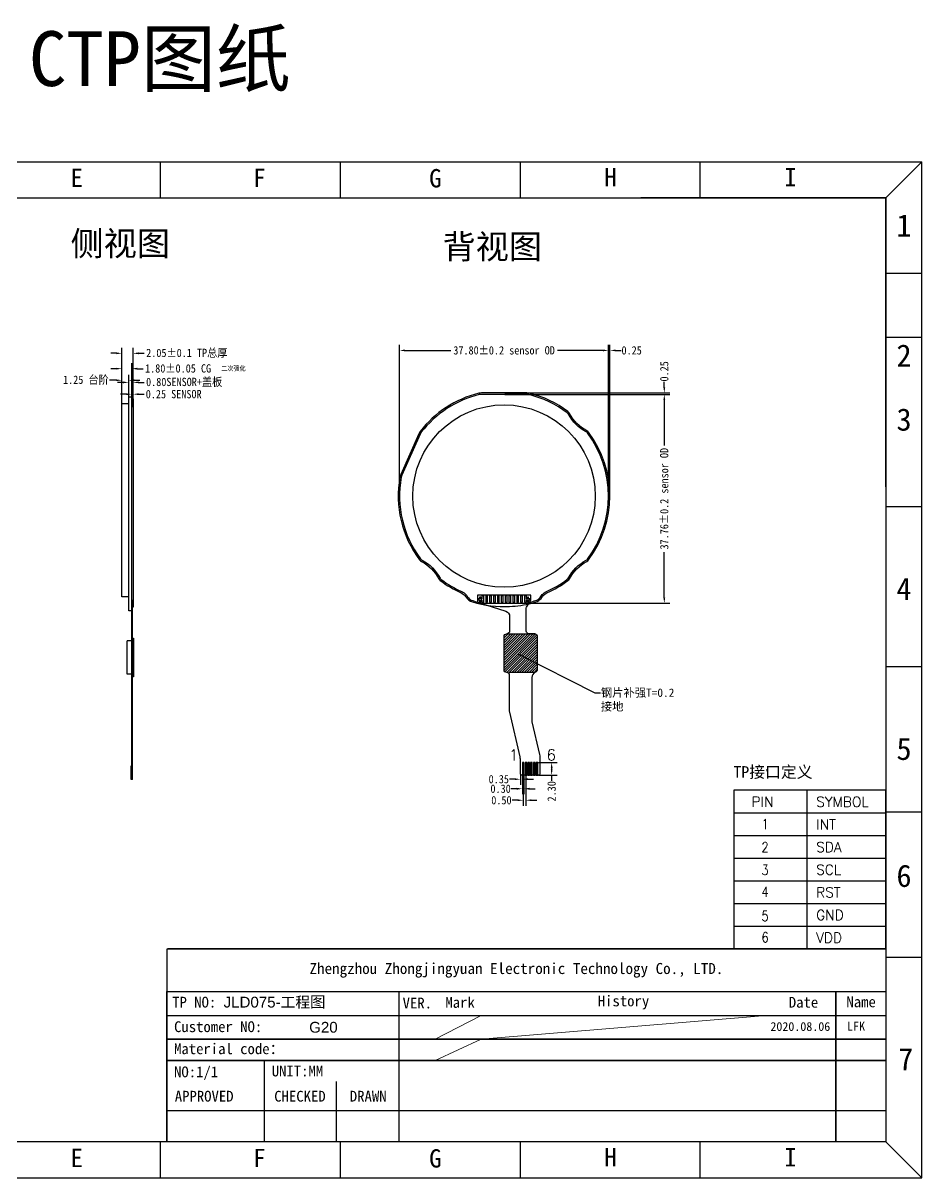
# Model space of a CAD drawing. Header units: millimetres. Extents: x 1040 to 3675, y 249 to 975.
# Drawn here: x 1136.4 to 1299, y 249.2 to 458.1 of the extents above; entities that cross this region are included whole.
import ezdxf

# ---------------------------------------------------------------- set-up
doc = ezdxf.new("R2010")
doc.units = ezdxf.units.MM
for name, color, linetype in [('dim', 3, 'Continuous'), ('FPC', 33, 'Continuous'), ('FRAME', 154, 'Continuous'), ('ITO', 3, 'Continuous'), ('lens', 6, 'Continuous'), ('SENSOR OD', 7, 'Continuous'), ('图框', 7, 'Continuous')]:
    doc.layers.add(name, color=color, linetype=linetype)
doc.styles.add('AA', font='', dxfattribs={"width": 0.9, "height": 1.5})
doc.styles.get("Standard").update_dxf_attribs({"font": 'txt', "bigfont": 'gbcbig.shx'})
doc.styles.add('WMF-ARIAL0', font='arial.ttf')
doc.styles.add('宋体', font='')
doc.styles.get('AA').set_extended_font_data('SimSun')
doc.styles.get('宋体').set_extended_font_data('SimSun')
doc.dimstyles.new('libo', dxfattribs={"dimtxt": 1.5, "dimasz": 1, "dimexe": 1, "dimexo": 0.1375, "dimgap": 0.09, "dimtad": 0, "dimzin": 0, "dimdsep": 46, "dimtxsty": 'AA', "dimcen": 0.198, "dimclrd": 4, "dimclre": 4, "dimclrt": 4, "dimadec": 0, "dimazin": 0, "dimtfac": 1, "dimtofl": 0, "dimtmove": 0, "dimatfit": 3, "dimfxl": 1, "dimtolj": 1, "dimtzin": 0, "dimarcsym": 0})

# ---------------------------------------------------------------- blocks, each defined once
blk = doc.blocks.new('*D252')
at = {"layer": 'Defpoints', "color": 0, "transparency": 16777216}
for p in [(1154.29, 393.47), (1154.29, 389.18), (1155.54, 389.18)]:
    blk.add_point(p, dxfattribs=at)
at = {"layer": 'dim', "color": 4, "lineweight": -2, "transparency": 16777216}
for p, q in [((1153.29, 393.47), (1152.1, 393.47)), ((1154.29, 389.32), (1154.29, 394.47)), ((1155.54, 389.32), (1155.54, 394.47)), ((1156.54, 393.47), (1157.54, 393.47))]:
    blk.add_line(p, q, dxfattribs=at)
at = {"layer": 'dim', "color": 4, "transparency": 16777216}
for points in [[(1153.29, 393.63), (1153.29, 393.3), (1154.29, 393.47)], [(1156.54, 393.63), (1156.54, 393.3), (1155.54, 393.47)]]:
    blk.add_solid(points, dxfattribs=at)
at = {"layer": 'dim', "color": 4, "transparency": 16777216, "insert": (1147.81, 393.47), "char_height": 1.5, "attachment_point": 5, "style": 'AA'}
blk.add_mtext('\\A1;1.25 台阶', dxfattribs=at)
blk = doc.blocks.new('*D265')
at = {"layer": 'Defpoints', "color": 0, "transparency": 16777216}
for p in [(1156.09, 395.56), (1154.29, 388.76), (1156.09, 388.76)]:
    blk.add_point(p, dxfattribs=at)
at = {"layer": 'dim', "color": 4, "lineweight": -2, "transparency": 16777216}
for p, q in [((1153.29, 395.56), (1152.29, 395.56)), ((1154.29, 388.9), (1154.29, 396.56)), ((1156.09, 388.9), (1156.09, 396.56)), ((1157.09, 395.56), (1158.15, 395.56))]:
    blk.add_line(p, q, dxfattribs=at)
at = {"layer": 'dim', "color": 4, "transparency": 16777216}
for points in [[(1153.29, 395.73), (1153.29, 395.4), (1154.29, 395.56)], [(1157.09, 395.73), (1157.09, 395.4), (1156.09, 395.56)]]:
    blk.add_solid(points, dxfattribs=at)
at = {"layer": 'dim', "color": 1, "transparency": 16777216, "insert": (1167.6, 395.56), "char_height": 1.5, "attachment_point": 5, "style": 'AA'}
blk.add_mtext('\\A1;1.80%%P0.05 CG  {\\H0.5833x;二次强化}', dxfattribs=at)
blk = doc.blocks.new('*D253')
at = {"layer": 'Defpoints', "color": 0, "transparency": 16777216}
for p in [(1156.34, 390.95), (1156.09, 389.77), (1156.34, 389.39)]:
    blk.add_point(p, dxfattribs=at)
at = {"layer": 'dim', "color": 4, "lineweight": -2, "transparency": 16777216}
for p, q in [((1155.09, 390.95), (1154.09, 390.95)), ((1156.09, 389.91), (1156.09, 391.95)), ((1156.34, 389.53), (1156.34, 391.95)), ((1157.34, 390.95), (1158.34, 390.95))]:
    blk.add_line(p, q, dxfattribs=at)
at = {"layer": 'dim', "color": 4, "transparency": 16777216}
for points in [[(1155.09, 391.11), (1155.09, 390.78), (1156.09, 390.95)], [(1157.34, 391.11), (1157.34, 390.78), (1156.34, 390.95)]]:
    blk.add_solid(points, dxfattribs=at)
at = {"layer": 'dim', "color": 4, "transparency": 16777216, "insert": (1163.68, 390.95), "char_height": 1.5, "attachment_point": 5, "style": 'AA'}
blk.add_mtext('\\A1;0.25 SENSOR', dxfattribs=at)
blk = doc.blocks.new('*D254')
at = {"layer": 'Defpoints', "color": 0, "transparency": 16777216}
for p in [(1156.34, 398.34), (1154.29, 389.18), (1156.34, 389.25)]:
    blk.add_point(p, dxfattribs=at)
at = {"layer": 'dim', "color": 4, "lineweight": -2, "transparency": 16777216}
for p, q in [((1154.29, 389.32), (1154.29, 399.34)), ((1156.34, 389.39), (1156.34, 399.34)), ((1153.29, 398.34), (1152.29, 398.34)), ((1157.34, 398.34), (1158.34, 398.34))]:
    blk.add_line(p, q, dxfattribs=at)
at = {"layer": 'dim', "color": 4, "transparency": 16777216}
for points in [[(1153.29, 398.51), (1153.29, 398.17), (1154.29, 398.34)], [(1157.34, 398.51), (1157.34, 398.17), (1156.34, 398.34)]]:
    blk.add_solid(points, dxfattribs=at)
at = {"layer": 'dim', "color": 1, "transparency": 16777216, "insert": (1166.06, 398.34), "char_height": 1.5, "attachment_point": 5, "style": 'AA'}
blk.add_mtext('\\A1;2.05%%P0.1 TP总厚', dxfattribs=at)
blk = doc.blocks.new('*D266')
at = {"layer": 'Defpoints', "color": 0, "transparency": 16777216}
for p in [(1156.34, 393.08), (1155.54, 388.49), (1156.34, 388.49)]:
    blk.add_point(p, dxfattribs=at)
at = {"layer": 'dim', "color": 4, "lineweight": -2, "transparency": 16777216}
for p, q in [((1154.54, 393.08), (1153.54, 393.08)), ((1155.54, 388.63), (1155.54, 394.08)), ((1156.34, 388.63), (1156.34, 394.08)), ((1157.34, 393.08), (1158.34, 393.08))]:
    blk.add_line(p, q, dxfattribs=at)
at = {"layer": 'dim', "color": 4, "transparency": 16777216}
for points in [[(1154.54, 393.25), (1154.54, 392.92), (1155.54, 393.08)], [(1157.34, 393.25), (1157.34, 392.92), (1156.34, 393.08)]]:
    blk.add_solid(points, dxfattribs=at)
at = {"layer": 'dim', "color": 1, "transparency": 16777216, "insert": (1165.58, 393.08), "char_height": 1.5, "attachment_point": 5, "style": 'AA'}
blk.add_mtext('\\A1;0.80SENSOR+盖板', dxfattribs=at)
blk = doc.blocks.new('*D255')
at = {"layer": 'Defpoints', "color": 0, "transparency": 16777216}
for p in [(1242.33, 398.87), (1204.53, 372.52), (1242.33, 372.52)]:
    blk.add_point(p, dxfattribs=at)
at = {"layer": 'dim', "color": 4, "lineweight": -2, "transparency": 16777216}
for p, q in [((1204.53, 372.66), (1204.53, 399.87)), ((1242.33, 372.66), (1242.33, 399.87)), ((1205.53, 398.87), (1213.78, 398.87)), ((1241.33, 398.87), (1233.08, 398.87))]:
    blk.add_line(p, q, dxfattribs=at)
at = {"layer": 'dim', "color": 4, "transparency": 16777216}
for points in [[(1205.53, 399.03), (1205.53, 398.7), (1204.53, 398.87)], [(1241.33, 399.03), (1241.33, 398.7), (1242.33, 398.87)]]:
    blk.add_solid(points, dxfattribs=at)
at = {"layer": 'dim', "color": 4, "transparency": 16777216, "insert": (1223.43, 398.87), "char_height": 1.5, "attachment_point": 5, "style": 'AA'}
blk.add_mtext('\\A1;37.80%%P0.2 sensor OD', dxfattribs=at)
blk = doc.blocks.new('*D256')
at = {"layer": 'Defpoints', "color": 0, "transparency": 16777216}
for p in [(1223.43, 390.92), (1223.79, 353.15), (1252.4, 353.15)]:
    blk.add_point(p, dxfattribs=at)
at = {"layer": 'dim', "color": 4, "lineweight": -2, "transparency": 16777216}
for p, q in [((1223.57, 390.92), (1253.4, 390.92)), ((1252.4, 389.92), (1252.4, 381.69)), ((1252.4, 354.15), (1252.4, 362.38)), ((1223.93, 353.15), (1253.4, 353.15))]:
    blk.add_line(p, q, dxfattribs=at)
at = {"layer": 'dim', "color": 4, "transparency": 16777216}
for points in [[(1252.24, 389.92), (1252.57, 389.92), (1252.4, 390.92)], [(1252.24, 354.15), (1252.57, 354.15), (1252.4, 353.15)]]:
    blk.add_solid(points, dxfattribs=at)
at = {"layer": 'dim', "color": 4, "transparency": 16777216, "insert": (1252.4, 372.04), "char_height": 1.5, "attachment_point": 5, "rotation": 90, "style": 'AA'}
blk.add_mtext('\\A1;37.76%%P0.2 sensor OD', dxfattribs=at)
blk = doc.blocks.new('*D257')
at = {"layer": 'Defpoints', "color": 0, "transparency": 16777216}
for p in [(1223.43, 391.17), (1226.39, 390.92), (1252.4, 391.17)]:
    blk.add_point(p, dxfattribs=at)
at = {"layer": 'dim', "color": 4, "lineweight": -2, "transparency": 16777216}
for p, q in [((1252.4, 392.17), (1252.4, 393.17)), ((1223.57, 391.17), (1253.4, 391.17)), ((1226.53, 390.92), (1253.4, 390.92)), ((1252.4, 389.92), (1252.4, 388.92))]:
    blk.add_line(p, q, dxfattribs=at)
at = {"layer": 'dim', "color": 4, "transparency": 16777216}
for points in [[(1252.24, 392.17), (1252.57, 392.17), (1252.4, 391.17)], [(1252.24, 389.92), (1252.57, 389.92), (1252.4, 390.92)]]:
    blk.add_solid(points, dxfattribs=at)
at = {"layer": 'dim', "color": 4, "transparency": 16777216, "insert": (1252.4, 395.08), "char_height": 1.5, "attachment_point": 5, "rotation": 90, "style": 'AA'}
blk.add_mtext('\\A1;0.25', dxfattribs=at)
blk = doc.blocks.new('*D258')
at = {"layer": 'Defpoints', "color": 0, "transparency": 16777216}
for p in [(1242.58, 398.87), (1242.33, 372.52), (1242.58, 372.52)]:
    blk.add_point(p, dxfattribs=at)
at = {"layer": 'dim', "color": 4, "lineweight": -2, "transparency": 16777216}
for p, q in [((1242.33, 372.66), (1242.33, 399.87)), ((1242.58, 372.66), (1242.58, 399.87)), ((1241.33, 398.87), (1240.33, 398.87)), ((1243.58, 398.87), (1244.58, 398.87))]:
    blk.add_line(p, q, dxfattribs=at)
at = {"layer": 'dim', "color": 4, "transparency": 16777216}
for points in [[(1241.33, 399.03), (1241.33, 398.7), (1242.33, 398.87)], [(1243.58, 399.03), (1243.58, 398.7), (1242.58, 398.87)]]:
    blk.add_solid(points, dxfattribs=at)
at = {"layer": 'dim', "color": 4, "transparency": 16777216, "insert": (1246.5, 398.87), "char_height": 1.5, "attachment_point": 5, "style": 'AA'}
blk.add_mtext('\\A1;0.25', dxfattribs=at)
blk = doc.blocks.new('*D267')
at = {"layer": 'Defpoints', "color": 0, "transparency": 16777216}
for p in [(1226.38, 322.36), (1226.73, 322.03), (1226.38, 321.3)]:
    blk.add_point(p, dxfattribs=at)
at = {"layer": 'dim', "color": 4, "lineweight": -2, "transparency": 16777216}
for p, q in [((1226.38, 322.23), (1226.38, 320.3)), ((1226.73, 321.89), (1226.73, 320.3)), ((1225.38, 321.3), (1224.38, 321.3)), ((1227.73, 321.3), (1228.73, 321.3))]:
    blk.add_line(p, q, dxfattribs=at)
at = {"layer": 'dim', "color": 4, "transparency": 16777216}
for points in [[(1225.38, 321.46), (1225.38, 321.13), (1226.38, 321.3)], [(1227.73, 321.46), (1227.73, 321.13), (1226.73, 321.3)]]:
    blk.add_solid(points, dxfattribs=at)
at = {"layer": 'dim', "color": 4, "transparency": 16777216, "insert": (1222.47, 321.3), "char_height": 1.5, "attachment_point": 5, "style": 'AA'}
blk.add_mtext('\\A1;0.35', dxfattribs=at)
blk = doc.blocks.new('*D268')
at = {"layer": 'Defpoints', "color": 0, "transparency": 16777216}
for p in [(1226.73, 322.03), (1227.03, 322.03), (1226.73, 319.57)]:
    blk.add_point(p, dxfattribs=at)
at = {"layer": 'dim', "color": 4, "lineweight": -2, "transparency": 16777216}
for p, q in [((1226.73, 321.89), (1226.73, 318.57)), ((1227.03, 321.89), (1227.03, 318.57)), ((1225.73, 319.57), (1224.73, 319.57)), ((1228.03, 319.57), (1229.03, 319.57))]:
    blk.add_line(p, q, dxfattribs=at)
at = {"layer": 'dim', "color": 4, "transparency": 16777216}
for points in [[(1225.73, 319.74), (1225.73, 319.4), (1226.73, 319.57)], [(1228.03, 319.74), (1228.03, 319.4), (1227.03, 319.57)]]:
    blk.add_solid(points, dxfattribs=at)
at = {"layer": 'dim', "color": 4, "transparency": 16777216, "insert": (1222.8, 319.57), "char_height": 1.5, "attachment_point": 5, "style": 'AA'}
blk.add_mtext('\\A1;0.30', dxfattribs=at)
blk = doc.blocks.new('*D269')
at = {"layer": 'Defpoints', "color": 0, "transparency": 16777216}
for p in [(1226.88, 322.03), (1227.38, 322.03), (1226.88, 317.49)]:
    blk.add_point(p, dxfattribs=at)
at = {"layer": 'dim', "color": 4, "lineweight": -2, "transparency": 16777216}
for p, q in [((1226.88, 321.89), (1226.88, 316.49)), ((1227.38, 321.89), (1227.38, 316.49)), ((1225.88, 317.49), (1224.88, 317.49)), ((1228.38, 317.49), (1229.38, 317.49))]:
    blk.add_line(p, q, dxfattribs=at)
at = {"layer": 'dim', "color": 4, "transparency": 16777216}
for points in [[(1225.88, 317.66), (1225.88, 317.33), (1226.88, 317.49)], [(1228.38, 317.66), (1228.38, 317.33), (1227.38, 317.49)]]:
    blk.add_solid(points, dxfattribs=at)
at = {"layer": 'dim', "color": 4, "transparency": 16777216, "insert": (1222.95, 317.49), "char_height": 1.5, "attachment_point": 5, "style": 'AA'}
blk.add_mtext('\\A1;0.50', dxfattribs=at)
blk = doc.blocks.new('*D270')
at = {"layer": 'Defpoints', "color": 0, "transparency": 16777216}
for p in [(1229.53, 324.33), (1229.53, 322.03), (1232.03, 322.03)]:
    blk.add_point(p, dxfattribs=at)
at = {"layer": 'dim', "color": 4, "lineweight": -2, "transparency": 16777216}
for p, q in [((1229.67, 324.33), (1233.03, 324.33)), ((1229.67, 322.03), (1233.03, 322.03)), ((1232.03, 323.33), (1232.03, 323.03)), ((1232.03, 322.03), (1232.03, 321.03))]:
    blk.add_line(p, q, dxfattribs=at)
at = {"layer": 'dim', "color": 4, "transparency": 16777216}
for points in [[(1231.87, 323.33), (1232.2, 323.33), (1232.03, 324.33)], [(1231.87, 323.03), (1232.2, 323.03), (1232.03, 322.03)]]:
    blk.add_solid(points, dxfattribs=at)
at = {"layer": 'dim', "color": 4, "transparency": 16777216, "insert": (1232.03, 319.11), "char_height": 1.5, "attachment_point": 5, "rotation": 90, "style": 'AA'}
blk.add_mtext('\\A1;2.30', dxfattribs=at)
blk = doc.blocks.new('001')
at = {"layer": 'lens', "linetype": 'Continuous'}
for p, q in [((1114.37, 487.51), (1114.37, 522.41)), ((1115.62, 522.41), (1114.37, 522.41)), ((1115.62, 484.96), (1115.62, 523.61)), ((1115.62, 487.51), (1114.37, 487.51))]:
    blk.add_line(p, q, dxfattribs=at)
blk = doc.blocks.new('313434534')
at = {"layer": 'FPC', "color": 1}
blk.add_lwpolyline([(6544.76, 247.78), (6544.76, 247.4), (6545.11, 247.4), (6545.11, 248.5), (6544.76, 248.5), (6544.76, 247.98), (6544.56, 247.98), (6544.56, 248.3), (6544.36, 248.3), (6544.36, 247.98), (6544.16, 247.98), (6544.16, 247.78), (6544.36, 247.78), (6544.36, 247.45), (6544.56, 247.45), (6544.56, 247.78), (6544.76, 247.78)], dxfattribs=at)
for points in [[(6545.46, 248.5), (6545.46, 247.4), (6545.81, 247.4), (6545.81, 248.5)], [(6546.16, 248.5), (6546.16, 247.4), (6546.51, 247.4), (6546.51, 248.5)], [(6546.86, 248.5), (6546.86, 247.4), (6547.21, 247.4), (6547.21, 248.5)], [(6547.56, 248.5), (6547.56, 247.4), (6547.91, 247.4), (6547.91, 248.5)], [(6548.26, 248.5), (6548.26, 247.4), (6548.61, 247.4), (6548.61, 248.5)], [(6548.96, 248.5), (6548.96, 247.4), (6549.31, 247.4), (6549.31, 248.5)], [(6549.66, 248.5), (6549.66, 247.4), (6550.01, 247.4), (6550.01, 248.5)], [(6550.36, 248.5), (6550.36, 247.4), (6550.71, 247.4), (6550.71, 248.5)], [(6551.06, 248.5), (6551.06, 247.4), (6551.41, 247.4), (6551.41, 248.5)], [(6551.76, 248.5), (6551.76, 247.4), (6552.11, 247.4), (6552.11, 248.5)], [(6552.81, 247.98), (6552.81, 248.5), (6552.46, 248.5), (6552.46, 247.4), (6552.81, 247.4), (6552.81, 247.78), (6553.01, 247.78), (6553.01, 247.45), (6553.21, 247.45), (6553.21, 247.78), (6553.41, 247.78), (6553.41, 247.98), (6553.21, 247.98), (6553.21, 248.3), (6553.01, 248.3), (6553.01, 247.98), (6552.81, 247.98)]]:
    blk.add_lwpolyline(points, close=True, dxfattribs=at)

msp = doc.modelspace()

# ---------------------------------------------------------------- hatches: boundary and pattern name
at = {"layer": 'FPC'}
h = msp.add_hatch(dxfattribs=at)
h.set_pattern_fill('ANSI31', color=30, scale=0.1, style=0)
h.set_pattern_definition([(45, (1765.09485, 407.1839), (-0.2245064, 0.2245064), [])])
edge = h.paths.add_edge_path()
edge.add_arc((1223.9303, 347.1046), 0.5, 90, 180)
edge.add_line((1223.4303, 347.1046), (1223.4303, 341.1046))
edge.add_arc((1223.9303, 341.1046), 0.5, 180, 270)
edge.add_line((1223.9303, 340.6046), (1229.025, 340.6046))
edge.add_arc((1229.4303, 339.6904), 1, 109.403505, 113.910048, ccw=False)
edge.add_arc((1228.9304, 341.1045), 0.4999, 289.596532, 360.006945)
edge.add_line((1229.4303, 341.1046), (1229.4303, 347.1045))
edge.add_arc((1228.9303, 347.1045), 0.5, 360, 430.528779)
edge.add_arc((1229.4303, 348.5188), 1, 246.089952, 250.528779, ccw=False)
edge.add_line((1229.025, 347.6046), (1223.9303, 347.6046))

# ---------------------------------------------------------------- linework, layer by layer
at = {"color": 0}
for p, q in [((1292.4801, 426.4884), (1248.1569, 426.4884)), ((1273.9383, 426.4884), (1255.0199, 426.4884)), ((1273.9383, 426.4884), (1255.0199, 426.4884)), ((1292.4801, 374.203), (1292.4801, 426.4884)), ((1292.4801, 374.203), (1292.4801, 426.4884))]:
    msp.add_line(p, q, dxfattribs=at)
for p, q in [((1162.4294, 282.909), (1292.4801, 282.909)), ((1162.4294, 278.5271), (1292.4801, 278.5271))]:
    msp.add_line(p, q)
at = {"linetype": 'ByBlock'}
for points in [[(1046.1796, 255.6786), (1039.6742, 249.1732), (1298.9856, 249.1732), (1292.4801, 255.6786), (1046.1796, 255.6786), (1046.1796, 426.4884), (1039.6742, 432.9938), (1298.9856, 432.9938), (1292.4801, 426.4884), (1292.4801, 374.203), (1292.4801, 426.4884), (1248.1569, 426.4884)], [(1292.4801, 289.1342), (1298.9856, 289.1342)]]:
    msp.add_lwpolyline(points, dxfattribs=at)
at = {"linetype": 'ByBlock', "flags": 128}
for points in [[(1161.2635, 432.9938), (1161.2635, 426.4884)], [(1193.7905, 432.9938), (1193.7905, 426.4884)], [(1226.3176, 432.9938), (1226.3176, 426.4884)], [(1258.8446, 432.9938), (1258.8446, 426.4884)], [(1292.4801, 412.8249), (1298.9856, 412.8249)], [(1292.4801, 401.2562), (1298.9856, 401.2562)], [(1292.4801, 370.6091), (1298.9856, 370.6091)], [(1292.4801, 341.6881), (1298.9856, 341.6881)], [(1292.4801, 315.4111), (1298.9856, 315.4111)], [(1161.2635, 255.6786), (1161.2635, 249.1732)], [(1193.7905, 255.6786), (1193.7905, 249.1732)], [(1226.3176, 255.6786), (1226.3176, 249.1732)], [(1258.8446, 255.6786), (1258.8446, 249.1732)]]:
    msp.add_lwpolyline(points, dxfattribs=at)
at = {"flags": 128}
for points in [[(1298.9856, 249.1732), (1298.9856, 432.9938)], [(1046.1796, 426.4884), (1292.4801, 426.4884), (1292.4801, 255.6786)]]:
    msp.add_lwpolyline(points, dxfattribs=at)
at = {"color": 1, "linetype": 'Continuous', "flags": 128}
msp.add_lwpolyline([(1238.4959, 383.9301, 0.10832744), (1238.2517, 384.1386, -0.14859428), (1235.0665, 387.3272, 0.10832744), (1234.8581, 387.5717), (1234.8527, 387.5758, 0.10207816), (1227.9607, 390.867, 0.06058978), (1227.5412, 390.918), (1219.3193, 390.918, 0.06058978), (1218.8998, 390.867, 0.16970735), (1208.4568, 384.0507, 0.05943099), (1208.2445, 383.6946), (1204.963, 376.3241, 0.05943099), (1204.8405, 375.9281, 0.20983695), (1208.3378, 361.1414, 0.1110933), (1208.5888, 360.9284, -0.15244429), (1211.8563, 357.6644, 0.1110933), (1212.0695, 357.4136, 0.05700783), (1215.7739, 355.2382, -0.10579691), (1216.5359, 354.6851, -0.04547298), (1216.7802, 354.3578, 0.18450668), (1217.7703, 353.5964, 0.02317683), (1219.5459, 353.1537), (1227.3135, 353.1537, 0.01489324), (1228.3655, 353.4024, 0.01407469), (1229.3445, 353.6946, 0.14447553), (1230.0804, 354.3578, -0.04547298), (1230.3247, 354.6851, -0.10579691), (1231.0867, 355.2382, 0.05812412), (1234.8581, 357.4643, 0.10832744), (1235.0665, 357.7088, -0.14859428), (1238.2517, 360.8973, 0.10832744), (1238.4959, 361.1059, 0.33618071), (1238.4881, 383.9404)], format="xyb", dxfattribs=at)
at = {"color": 2}
for points in [[(1292.4801, 290.6128), (1292.4801, 319.2902), (1264.9747, 319.2902), (1264.9747, 290.6128)], [(1278.1966, 319.2902), (1278.1966, 290.6128)], [(1264.9747, 315.1935), (1292.4801, 315.1935)], [(1264.9747, 311.0967), (1292.4801, 311.0967)], [(1264.9747, 306.9999), (1292.4801, 306.9999)], [(1264.9747, 302.9031), (1292.4801, 302.9031)], [(1264.9747, 298.8064), (1292.4801, 298.8064)], [(1264.9747, 294.7096), (1292.4801, 294.7096)], [(1264.9747, 290.6128), (1292.4801, 290.6128)]]:
    msp.add_lwpolyline(points, dxfattribs=at)
at = {"extrusion": (1, 0, 0), "elevation": 1162.4294}
msp.add_lwpolyline([(290.6128, 0), (255.6786, 0), (282.909, 0), (255.6786, 0)], dxfattribs=at)
at = {"extrusion": (0, -1, 0)}
for elevation in [-290.6128, -270.4415]:
    msp.add_lwpolyline([(1162.5912, 0), (1292.4801, 0)], close=True, dxfattribs=dict(at, elevation=elevation))
for points in [[(1204.3884, 282.909), (1204.3884, 255.6786)], [(1180.1333, 255.6786), (1180.1333, 270.4415)], [(1193.1242, 255.6786), (1193.1242, 266.6017)]]:
    msp.add_lwpolyline(points)
at = {"ltscale": 0.5, "extrusion": (-1, 0, 0), "elevation": -1283.434}
msp.add_lwpolyline([(-282.909, 0), (-255.6786, 0)], close=True, dxfattribs=at)
at = {"linetype": 'Continuous', "lineweight": 0, "ltscale": 5, "flags": 128}
msp.add_lwpolyline([(1270.8629, 278.5271), (1219.3138, 274.2909), (1210.985, 270.4415)], dxfattribs=at)
at = {"linetype": 'Continuous', "lineweight": 0, "flags": 128}
msp.add_lwpolyline([(1219.3138, 278.5271), (1210.985, 274.2909)], dxfattribs=at)
at = {"extrusion": (0, 1, 0), "elevation": 274.2909}
msp.add_lwpolyline([(-1162.5912, 0), (-1292.4801, 0)], close=True, dxfattribs=at)
at = {"extrusion": (0, 1, 0), "elevation": 261.3458}
msp.add_lwpolyline([(-1162.5912, 0), (-1292.4801, 0)], dxfattribs=at)
at = {"layer": 'FPC', "color": 30}
for p, q in [((1156.0938, 321.2448), (1156.0938, 353.7309)), ((1156.2138, 321.2448), (1156.2138, 353.7309)), ((1156.0938, 346.8675), (1156.0938, 339.7875)), ((1156.2138, 346.8175), (1156.3938, 346.8175)), ((1156.3938, 346.8175), (1156.3938, 339.8175)), ((1156.0938, 346.3175), (1155.2938, 346.3175)), ((1155.2938, 340.3175), (1155.2938, 346.3175)), ((1156.3938, 346.3175), (1156.2138, 346.3175)), ((1156.0938, 340.3175), (1155.2938, 340.3175)), ((1156.3938, 340.3175), (1156.2138, 340.3175)), ((1156.3938, 339.8175), (1156.2138, 339.8175)), ((1155.9638, 321.2448), (1155.9638, 323.7448)), ((1156.0938, 323.7448), (1155.9638, 323.7448)), ((1270.9642, 322.9706), (1270.9082, 322.9706)), ((1271.0832, 322.8306), (1270.9082, 322.8306)), ((1156.0438, 321.4448), (1155.9638, 321.4448)), ((1156.2138, 321.2448), (1155.9638, 321.2448))]:
    msp.add_line(p, q, dxfattribs=at)
at = {"layer": 'FPC', "color": 1, "flags": 128}
msp.add_lwpolyline([(1229.0969, 347.576, -0.31783725), (1229.4303, 347.1045), (1229.4303, 341.1046, -0.3172687), (1229.0981, 340.6336, 0.31816259), (1228.4303, 339.6904), (1228.4303, 331.8972, 0.05704676), (1228.4561, 331.6712), (1229.8285, 325.755, -0.0568074), (1229.8803, 325.303), (1229.8803, 322.2319, -0.41421356), (1229.6803, 322.0319), (1226.5803, 322.0319, -0.41421356), (1226.3803, 322.2319), (1226.3803, 324.9024, 0.0568074), (1226.3285, 325.3543), (1224.4561, 333.426, -0.05704676), (1224.4303, 333.652), (1224.4303, 340.1046, 0.41421356), (1223.9303, 340.6046), (1223.9303, 340.6046, -0.41421356), (1223.4303, 341.1046), (1223.4303, 347.1046, -0.41421356), (1223.9303, 347.6046), (1223.9303, 347.6046), (1229.025, 347.6046), (1227.9303, 347.6046, -0.41421356), (1227.4303, 348.1046), (1227.4303, 352.1849, -0.13879483), (1227.5044, 352.447), (1228.1842, 353.5516, 0.13879483), (1228.2584, 353.8136), (1228.2584, 354.6037), (1218.6084, 354.6037), (1218.6084, 353.6664, 0.32707253), (1218.9576, 353.1897), (1223.7365, 351.678, -0.32574057), (1224.4303, 350.726), (1224.4303, 348.1046, -0.41421356), (1223.9303, 347.6046)], format="xyb", dxfattribs=at)
at = {"layer": 'FPC', "color": 30, "flags": 128}
msp.add_lwpolyline([(1229.025, 340.6046), (1224.4303, 340.6046)], dxfattribs=at)
at = {"layer": 'FPC', "color": 2}
for points in [[(1226.7303, 322.0319), (1227.0303, 322.0319), (1227.0303, 324.3319), (1226.7303, 324.3319)], [(1227.2303, 322.0319), (1227.5303, 322.0319), (1227.5303, 324.3319), (1227.2303, 324.3319)], [(1227.7303, 322.0319), (1228.0303, 322.0319), (1228.0303, 324.3319), (1227.7303, 324.3319)], [(1228.2303, 322.0319), (1228.5303, 322.0319), (1228.5303, 324.3319), (1228.2303, 324.3319)], [(1228.7303, 322.0319), (1229.0303, 322.0319), (1229.0303, 324.3319), (1228.7303, 324.3319)], [(1229.2303, 322.0319), (1229.5303, 322.0319), (1229.5303, 324.3319), (1229.2303, 324.3319)]]:
    msp.add_lwpolyline(points, close=True, dxfattribs=at)
at = {"layer": 'lens', "linetype": 'Continuous'}
for p, q in [((1156.0938, 390.3809), (1155.5438, 390.3809)), ((1156.0938, 351.7309), (1156.0938, 390.3809)), ((1156.0938, 351.7309), (1155.5438, 351.731))]:
    msp.add_line(p, q, dxfattribs=at)
at = {"layer": 'lens', "linetype": 'Continuous', "flags": 128}
msp.add_lwpolyline([(1224.4303, 352.5494, 0.05514711), (1228.4303, 353.1609, 0.01428645), (1229.4375, 353.462, 0.14658742), (1230.2935, 354.2271, -0.04547298), (1230.5106, 354.518, -0.10579691), (1231.188, 355.0097, 0.05756317), (1234.9752, 357.2393, 0.10971897), (1235.2562, 357.5695, -0.15053074), (1238.3787, 360.692, 0.10971897), (1238.709, 360.9731, 0.33532763), (1238.709, 384.0629, 0.10971897), (1238.3787, 384.3439, -0.15053074), (1235.2562, 387.4664, 0.10971897), (1234.9752, 387.7967, 0.10160385), (1228.0207, 391.1097, 0.06058978), (1227.5412, 391.168), (1219.3193, 391.168, 0.06058978), (1218.8399, 391.1097, 0.16970735), (1208.2587, 384.2033, 0.05943099), (1208.0161, 383.7963), (1204.7346, 376.4258, 0.05943099), (1204.5946, 375.9732, 0.21014119), (1208.1516, 360.9731, 0.10971897), (1208.4818, 360.692, -0.15053074), (1211.6043, 357.5695, 0.10971897), (1211.8854, 357.2393, 0.05756317), (1215.6726, 355.0097, -0.10579691), (1216.3499, 354.518, -0.04547298), (1216.5671, 354.2271, 0.18450668), (1217.6986, 353.3569, 0.08537596), (1224.4303, 352.543)], format="xyb", dxfattribs=at)
at = {"layer": 'lens', "linetype": 'Continuous'}
msp.add_circle((1223.4303, 372.518), 16.5, dxfattribs=at)
at = {"layer": 'SENSOR OD', "color": 5}
for p, q in [((1156.0938, 390.1309), (1156.3438, 390.1309)), ((1156.3438, 390.1309), (1156.3438, 352.4376)), ((1156.3438, 352.4376), (1156.0938, 352.4376))]:
    msp.add_line(p, q, dxfattribs=at)

# ---------------------------------------------------------------- block references
msp.add_blockref('001', (39.9288, -133.2296))
at = {"layer": 'ITO'}
msp.add_blockref('313434534', (-5325.3511, 105.9499), dxfattribs=at)

# ---------------------------------------------------------------- texts
for s, height, style, p in [('E', 3.3137, '宋体', (1145.0232, 428.4351)), ('F', 3.3137, '宋体', (1178.0499, 428.4326)), ('G', 3.3137, '宋体', (1209.8784, 428.3608)), ('H', 3.3137, '宋体', (1241.5621, 428.5607)), ('I', 3.3137, '宋体', (1274.0892, 428.5607)), ('1', 4.0265, '宋体', (1294.3843, 419.4609)), ('侧视图', 4.39051, 'WMF-ARIAL0', (1145.0361, 416.0058)), ('背视图', 4.39051, 'WMF-ARIAL0', (1212.3113, 415.435)), ('2', 4.0265, '宋体', (1294.3843, 395.9201)), ('3', 4.0265, '宋体', (1294.3843, 384.3514)), ('4', 4.0265, '宋体', (1294.3843, 353.7043)), ('5', 4.0265, '宋体', (1294.3843, 324.7833)), ('6', 4.0265, '宋体', (1294.3843, 301.8128)), ('7', 4.0265, '宋体', (1294.7068, 268.6555)), ('E', 3.3137, '宋体', (1145.0232, 251.1199)), ('F', 3.3137, '宋体', (1178.0499, 251.1174)), ('G', 3.3137, '宋体', (1209.8784, 251.0456)), ('H', 3.3137, '宋体', (1241.5621, 251.2455)), ('I', 3.3137, '宋体', (1274.0892, 251.2455))]:
    msp.add_text(s, height=height, dxfattribs=dict(style=style)).set_placement(p)
at = {"color": 2, "width": 0.8}
for s, p in [('1', (1270.0012, 312.2692)), ('2', (1270.0012, 308.1084)), ('3', (1270.0012, 303.9705)), ('4', (1270.0012, 300.0098)), ('5', (1270.0012, 295.6454)), ('6', (1270.0012, 291.7825))]:
    msp.add_text(s, height=1.8185, dxfattribs=at).set_placement(p)
at = {"color": 4, "insert": (1240.9296, 337.7013), "char_height": 1.5, "attachment_point": 1}
msp.add_mtext('\\A1;{\\fSimSun|b0|i0|c134|p2;钢片补强T=0.2\\P接地}', dxfattribs=at)
at = {"char_height": 2, "width": 2.02814, "attachment_point": 1}
for s, insert in [('1', (1224.3151, 326.6866)), ('6', (1231.0985, 326.6866))]:
    msp.add_mtext(s, dxfattribs=dict(at, insert=insert))
at = {"color": 3, "insert": (1264.9067, 323.658), "char_height": 2.1, "width": 28.328763, "attachment_point": 1}
msp.add_mtext('{\\fSimSun|b0|i0|c134|p2;\\W1;\\C2;TP接口定义}', dxfattribs=at)
at = {"color": 2, "char_height": 1.81851, "width": 13.371402, "attachment_point": 1}
for s, insert in [('{\\Fromans|c134;PIN}', (1268.1777, 318.1341)), ('{\\Fromans|c134;SYMBOL}', (1279.868, 318.1223)), ('{\\Fromans|c134;INT}', (1279.868, 314.0256)), ('{\\Fromans|c134;SDA}', (1279.868, 309.9288)), ('{\\Fromans|c134;SCL}', (1279.868, 305.832)), ('{\\Fromans|c134;RST}', (1279.868, 301.7353)), ('{\\Fromans|c134;GND}', (1279.868, 297.6385)), ('{\\Fromans|c134;VDD}', (1279.868, 293.5417))]:
    msp.add_mtext(s, dxfattribs=dict(at, insert=insert))
at = {"attachment_point": 1, "style": '宋体'}
for s, insert, char_height, width in [('{\\fSimSun|b0|i0|c134|p34;TP NO: \\fArial|b0|i0|c0|p32;JLD0\\fArial|b0|i0|c238|p32;7\\fArial|b0|i0|c0|p32;5-\\fSimSun|b0|i0|c134|p34;工程\\H1.048x;图}', (1163.4082, 282.0374), 1.9528096, 35.694136), ('{\\fSimSun|b0|i0|c134|p34;Customer NO: }', (1163.7521, 277.5019), 1.95281, 45.960789), ('Material code：', (1163.7521, 273.5113), 1.95281, 45.960789), ('UNIT:MM', (1181.4149, 269.4911), 1.95281, 10.170596), ('NO:1/1', (1163.7521, 269.3294), 1.95281, 10.170596), ('APPROVED', (1163.8814, 264.9275), 1.95281, 10.170596), ('CHECKED', (1181.8626, 264.9275), 1.95281, 10.170596), ('DRAWN', (1195.5341, 264.9275), 1.95281, 10.170596)]:
    msp.add_mtext(s, dxfattribs=dict(at, insert=insert, char_height=char_height, width=width))
at = {"color": 7, "lineweight": 0, "char_height": 1.95281, "width": 14.591248, "attachment_point": 5, "style": '宋体'}
for s, insert in [('{\\fSimSun|b0|i0|c134|p34;\\C256;History}', (1245.0229, 280.9045)), ('{\\fSimSun|b0|i0|c134|p34;\\C256;VER.}', (1207.735, 280.7834)), ('{\\fSimSun|b0|i0|c134|p34;\\C256;Mark}', (1215.4755, 280.9046)), ('{\\fSimSun|b0|i0|c134|p34;\\C256;Date}', (1277.5781, 280.9277)), ('{\\fSimSun|b0|i0|c134|p34;\\C256;Name}', (1287.9974, 281.0132)), ('{\\fArial|b0|i0|c238|p32;G\\fArial|b0|i0|c0|p32;20}', (1190.7569, 276.4101))]:
    msp.add_mtext(s, dxfattribs=dict(at, insert=insert))
at = {"ltscale": 5, "char_height": 1.59174, "attachment_point": 1, "style": '宋体'}
for s, insert, width in [('2020.08.06', (1271.5871, 277.3556), 12.819378), ('LFK', (1285.4526, 277.4137), 4.110532)]:
    msp.add_mtext(s, dxfattribs=dict(at, insert=insert, width=width))
at = {"layer": 'FRAME', "color": 7, "insert": (1225.661, 286.726), "char_height": 2, "attachment_point": 5, "style": '宋体'}
msp.add_mtext('{\\fSimSun|b1|i0|c134|p2;Zhengzhou Zhongjingyuan Electronic Technology Co., LTD.}', dxfattribs=at)
at = {"layer": '图框', "style": '宋体'}
msp.add_text('CTP图纸', height=9.92416, dxfattribs=at).set_placement((1137.5107, 446.6946))

# ---------------------------------------------------------------- dimensions: what is measured, and where the dimension line sits
at = {"layer": 'dim'}
dim = msp.add_linear_dim(base=(1242.3303, 398.8668), p1=(1204.5303, 372.518), p2=(1242.3303, 372.518), text='<>%%P0.2 sensor OD', dimstyle='libo', dxfattribs=at)
dim.commit()
dim.dimension.update_dxf_attribs({"geometry": '*D255', "text_midpoint": (1223.4303, 398.8668)})
for base, p1, p2, text, override, picture, middle in [((1156.3438, 398.3405), (1154.2938, 389.1809), (1156.3438, 389.2522), '<>%%P0.1 TP总厚', {"dimclrt": 1}, '*D254', (1166.0587, 398.3405)), ((1156.0938, 395.5649), (1154.2938, 388.7647), (1156.0938, 388.7647), '<>%%P0.05 CG  {\\H0.5833x;二次强化}', {"dimtxt": 1.5, "dimclrt": 1}, '*D265', (1167.5966, 395.5649)), ((1156.3438, 393.0841), (1155.5438, 388.4942), (1156.3438, 388.4942), '<>SENSOR+盖板', {"dimclrt": 1}, '*D266', (1165.5835, 393.0841))]:
    dim = msp.add_linear_dim(base=base, p1=p1, p2=p2, text=text, dimstyle='libo', override=override, dxfattribs=at)
    dim.commit()
    dim.dimension.update_dxf_attribs({"geometry": picture, "text_midpoint": middle, "dimtype": 160})
for base, p1, p2, picture, middle in [((1242.5803, 398.8668), (1242.3303, 372.518), (1242.5803, 372.518), '*D258', (1246.4954, 398.8668)), ((1226.3803, 321.2978), (1226.7303, 322.0319), (1226.3803, 322.365), '*D267', (1222.4651, 321.2978)), ((1226.7303, 319.5686), (1227.0303, 322.0319), (1226.7303, 322.0319), '*D268', (1222.8038, 319.5686)), ((1226.8803, 317.494), (1227.3803, 322.0319), (1226.8803, 322.0319), '*D269', (1222.9538, 317.494))]:
    dim = msp.add_linear_dim(base=base, p1=p1, p2=p2, dimstyle='libo', dxfattribs=at)
    dim.commit()
    dim.dimension.update_dxf_attribs({"geometry": picture, "text_midpoint": middle})
for base, p1, p2, picture, middle in [((1252.4031, 391.168), (1226.3913, 390.918), (1223.4303, 391.168), '*D257', (1252.4031, 395.0831)), ((1232.032, 322.0319), (1229.5303, 324.3319), (1229.5303, 322.0319), '*D270', (1232.032, 319.1093))]:
    dim = msp.add_linear_dim(base=base, p1=p1, p2=p2, angle=90, dimstyle='libo', dxfattribs=at)
    dim.commit()
    dim.dimension.update_dxf_attribs({"geometry": picture, "text_midpoint": middle})
for base, p1, p2, text, picture, middle in [((1154.2938, 393.4668), (1155.5438, 389.1809), (1154.2938, 389.1809), '<> 台阶', '*D252', (1147.8135, 393.4668)), ((1156.3438, 390.947), (1156.0938, 389.7721), (1156.3438, 389.3897), '<> SENSOR', '*D253', (1163.6792, 390.947))]:
    dim = msp.add_linear_dim(base=base, p1=p1, p2=p2, text=text, dimstyle='libo', dxfattribs=at)
    dim.commit()
    dim.dimension.update_dxf_attribs({"geometry": picture, "text_midpoint": middle, "dimtype": 160})
dim = msp.add_linear_dim(base=(1252.4031, 353.1537), p1=(1223.4303, 390.918), p2=(1223.7917, 353.1537), angle=90, text='<>%%P0.2 sensor OD', dimstyle='libo', dxfattribs=at)
dim.commit()
dim.dimension.update_dxf_attribs({"geometry": '*D256', "text_midpoint": (1252.4031, 372.0359)})

# ---------------------------------------------------------------- leaders
at = {"color": 3, "annotation_type": 0, "has_hookline": 1, "hookline_direction": 0, "text_width": 13.743}
msp.add_leader([(1226.027, 343.9178), (1239.8396, 336.9513), (1240.8396, 336.9513)], dimstyle='libo', override={"dimgap": 0.09, "dimtad": 0}, dxfattribs=at)

doc.saveas('drawing.dxf')
